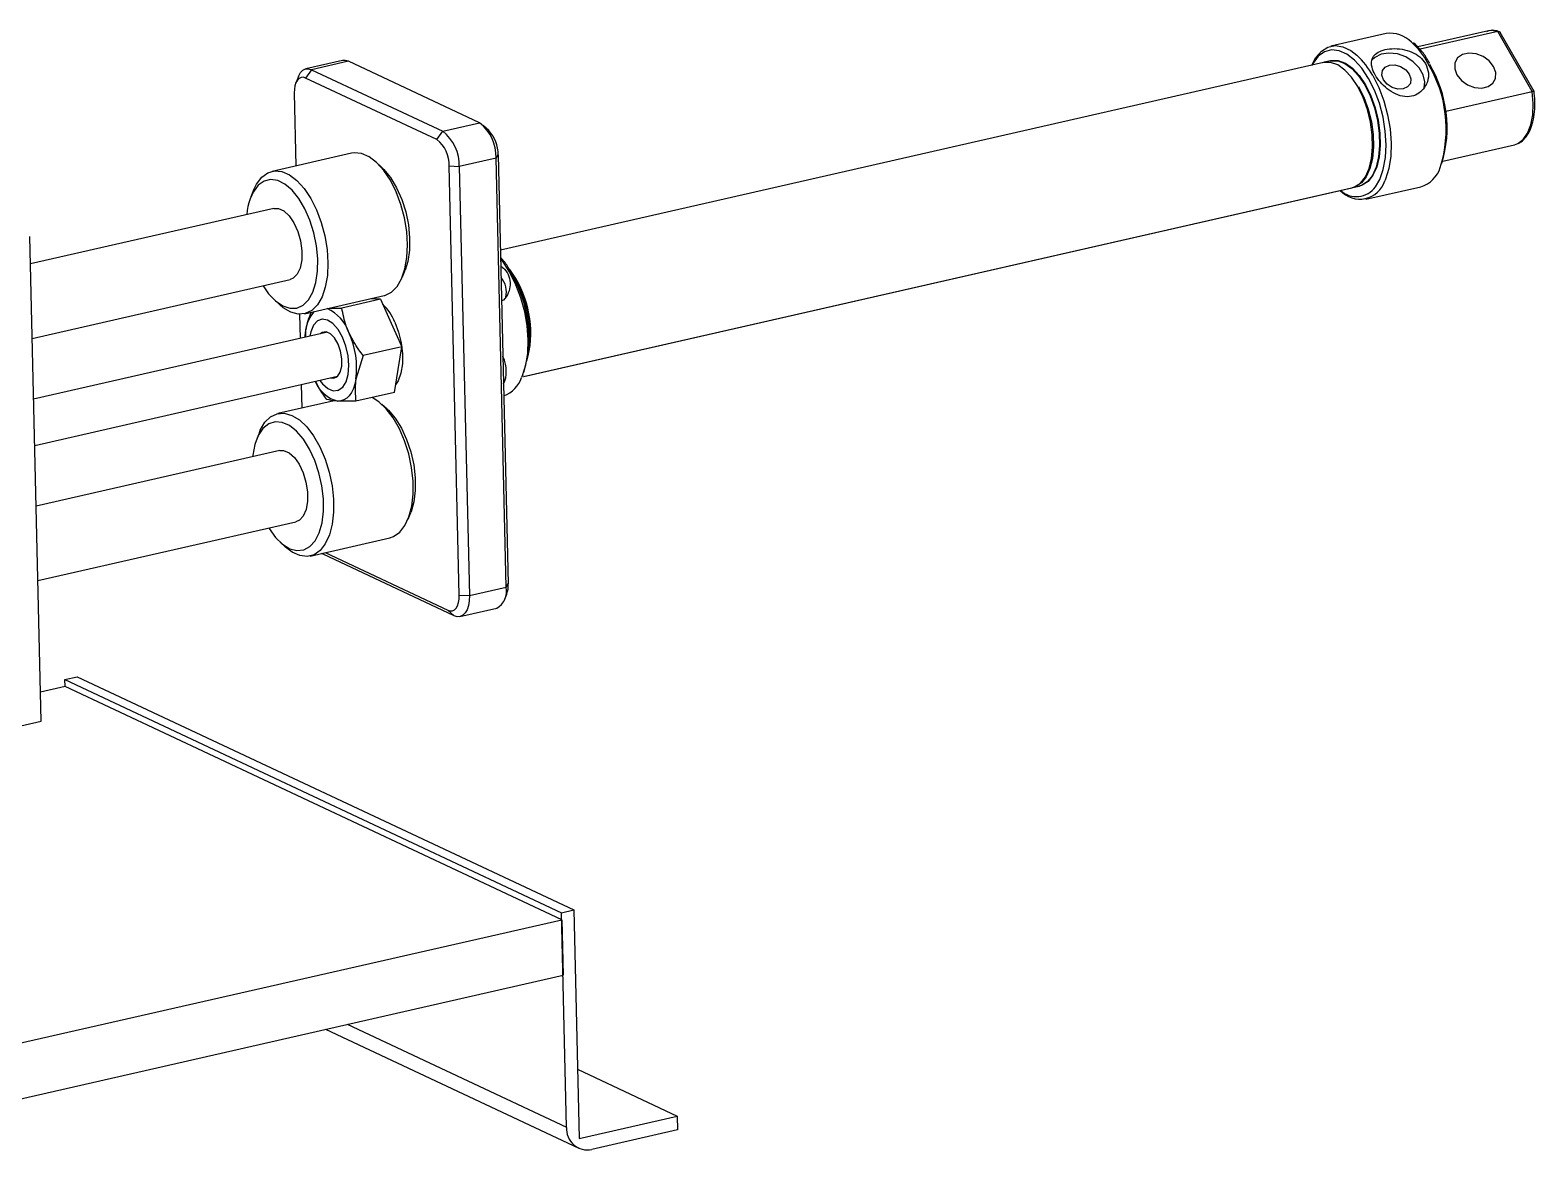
# Model space of a CAD drawing. Header units: millimetres. Extents: x 15 to 415, y 5 to 292.
# Drawn here: x 211.35 to 252.57, y 135.49 to 166.15 of the extents above; entities that cross this region are included whole.
import ezdxf

# ---------------------------------------------------------------- set-up
doc = ezdxf.new("R2010")
doc.units = ezdxf.units.MM
doc.layers.get('0').update_dxf_attribs({"lineweight": 5})

msp = doc.modelspace()

# ---------------------------------------------------------------- linework, layer by layer
at = {"color": 18, "linetype": 'Continuous', "lineweight": 25, "true_color": 0x000000}
for p, q in [((248.494, 166.056), (246.985, 165.712)), ((251.3, 166.131), (249.363, 165.689)), ((251.557, 166.113), (249.425, 165.627)), ((252.502, 164.468), (251.557, 166.113)), ((252.55, 164.471), (251.62, 166.09)), ((219.059, 165.067), (218.895, 164.839)), ((219.905, 165.318), (218.899, 165.088)), ((220.065, 165.296), (219.059, 165.067)), ((219.059, 165.067), (222.65, 163.38)), ((223.657, 163.609), (220.065, 165.296)), ((246.778, 165.265), (224.23, 160.128)), ((246.778, 165.265), (224.23, 160.128)), ((246.971, 165.308), (246.803, 165.27)), ((246.987, 165.312), (246.971, 165.308)), ((218.698, 164.883), (218.625, 164.701)), ((222.487, 163.152), (218.895, 164.839)), ((218.582, 164.424), (218.629, 162.433)), ((250.129, 163.927), (252.502, 164.468)), ((222.487, 163.152), (222.65, 163.38)), ((222.65, 163.38), (223.657, 163.609)), ((223.912, 163.401), (223.768, 163.533)), ((250.048, 162.564), (252.011, 163.011)), ((220.153, 162.78), (217.973, 162.283)), ((220.974, 162.402), (220.829, 162.534)), ((224.11, 162.647), (223.104, 162.417)), ((224.11, 162.647), (224.169, 162.736)), ((224.387, 150.895), (224.11, 162.647)), ((224.169, 162.736), (224.446, 150.984)), ((222.827, 162.43), (223.104, 162.417)), ((223.104, 150.678), (222.827, 162.43)), ((223.104, 162.417), (223.381, 150.666)), ((217.469, 161.769), (217.396, 161.587)), ((224.86, 156.661), (247.753, 161.876)), ((224.874, 156.664), (247.56, 161.833)), ((247.753, 161.876), (247.769, 161.88)), ((247.94, 161.519), (249.449, 161.863)), ((218.027, 161.27), (211.354, 159.75)), ((211.65, 147.231), (211.337, 160.499)), ((221.545, 159.394), (221.618, 159.576)), ((224.653, 159.35), (224.488, 159.598)), ((211.402, 157.709), (218.471, 159.32)), ((218.04, 158.761), (218.185, 158.629)), ((218.861, 158.383), (221.042, 158.88)), ((220.946, 158.779), (219.886, 158.538)), ((220.946, 158.779), (220.674, 158.796)), ((220.74, 158.811), (220.803, 158.788)), ((220.946, 158.779), (221.238, 158.13)), ((218.725, 158.37), (218.741, 157.708)), ((219.542, 158.538), (219.886, 158.538)), ((218.898, 157.744), (218.9, 157.938)), ((219.363, 158.239), (219.313, 158.228)), ((221.238, 158.13), (221.53, 157.48)), ((219.494, 157.88), (211.442, 156.045)), ((220.47, 157.239), (220.271, 156.591)), ((221.53, 157.48), (220.47, 157.239)), ((221.428, 156.854), (221.53, 157.48)), ((211.472, 154.78), (219.77, 156.671)), ((221.326, 156.229), (221.428, 156.854)), ((224.854, 156.677), (224.859, 156.691)), ((218.771, 156.443), (218.786, 155.799)), ((219.757, 156.278), (219.807, 156.289)), ((219.679, 156.002), (218.129, 155.649)), ((220.267, 155.987), (219.775, 155.989)), ((221.326, 156.229), (220.267, 155.987)), ((221.13, 155.768), (220.986, 155.9)), ((217.626, 155.135), (217.553, 154.953)), ((218.183, 154.636), (211.511, 153.116)), ((211.559, 151.075), (218.628, 152.686)), ((221.701, 152.76), (221.774, 152.942)), ((219.017, 151.749), (221.198, 152.246)), ((218.197, 152.127), (218.341, 151.994)), ((219.372, 151.798), (219.331, 151.82)), ((219.372, 151.798), (219.343, 151.823)), ((222.963, 150.112), (219.372, 151.798)), ((219.428, 151.842), (222.791, 150.263)), ((223.381, 150.666), (224.387, 150.895)), ((224.387, 150.895), (224.446, 150.984)), ((223.104, 150.678), (223.381, 150.666)), ((224.331, 150.525), (224.404, 150.707)), ((222.791, 150.263), (222.963, 150.112)), ((223.123, 150.09), (224.129, 150.319)), ((212.301, 148.368), (212.637, 148.444)), ((212.637, 148.444), (226.242, 142.056)), ((212.306, 148.178), (211.631, 148.025)), ((212.301, 148.368), (225.906, 141.98)), ((212.306, 148.178), (212.301, 148.368)), ((225.911, 141.79), (212.306, 148.178)), ((209.637, 146.772), (211.65, 147.231)), ((225.906, 141.98), (226.242, 142.056)), ((226.045, 136.104), (225.906, 141.98)), ((226.242, 142.056), (226.389, 135.801)), ((207.46, 137.587), (225.911, 141.79)), ((225.911, 141.79), (225.946, 140.274)), ((207.496, 136.07), (225.946, 140.274)), ((219.436, 138.791), (226.375, 135.532)), ((220.033, 138.926), (226.045, 136.104)), ((226.344, 137.693), (229.073, 136.412)), ((226.389, 135.801), (229.073, 136.412)), ((229.073, 136.412), (229.082, 136.033)), ((229.082, 136.033), (226.733, 135.498))]:
    msp.add_line(p, q, dxfattribs=at)
at = {"color": 18, "linetype": 'Continuous', "lineweight": 25, "true_color": 0x000000, "flags": 128}
for points in [[(251.557, 166.113), (251.377, 166.141), (251.3, 166.131)], [(220.065, 165.296), (219.981, 165.321), (219.905, 165.318)], [(246.457, 165.191), (246.568, 165.398), (246.722, 165.575), (246.901, 165.686), (247.1, 165.726), (247.31, 165.694), (247.526, 165.591), (247.695, 165.463)], [(248.017, 164.826), (247.832, 165.105), (247.631, 165.33), (247.421, 165.492), (247.209, 165.585), (247.003, 165.607), (246.811, 165.556), (246.639, 165.434), (246.494, 165.246), (246.465, 165.193)], [(249.538, 164.57), (249.556, 164.732), (249.513, 164.927), (249.403, 165.117), (249.239, 165.285), (249.033, 165.415), (248.805, 165.497), (248.574, 165.523), (248.361, 165.491), (248.186, 165.403), (248.112, 165.335)], [(250.436, 164.927), (250.558, 164.775), (250.726, 164.655), (250.92, 164.581), (251.116, 164.563), (251.291, 164.603), (251.423, 164.696), (251.497, 164.83), (251.504, 164.99), (251.442, 165.157), (251.32, 165.309), (251.152, 165.43), (250.959, 165.503), (250.763, 165.521), (250.588, 165.481), (250.456, 165.388), (250.381, 165.254), (250.375, 165.094), (250.436, 164.927)], [(218.698, 164.883), (218.705, 164.9), (218.756, 164.989), (218.82, 165.052), (218.893, 165.087), (218.974, 165.092), (219.059, 165.067)], [(247.718, 164.604), (247.548, 164.858), (247.363, 165.058), (247.17, 165.196), (246.977, 165.267), (246.792, 165.268), (246.756, 165.259)], [(246.971, 165.308), (246.984, 165.311), (247.17, 165.311), (247.363, 165.24), (247.556, 165.102), (247.741, 164.902), (247.91, 164.648)], [(246.987, 165.312), (247.001, 165.315), (247.186, 165.315), (247.379, 165.244), (247.572, 165.106), (247.757, 164.906), (247.927, 164.652)], [(246.987, 165.312), (247.001, 165.315), (247.186, 165.315), (247.379, 165.244), (247.572, 165.106), (247.757, 164.906), (247.927, 164.652)], [(248.426, 164.787), (248.381, 164.918), (248.396, 165.041), (248.47, 165.138), (248.59, 165.193), (248.739, 165.199), (248.894, 165.154), (249.032, 165.066), (249.13, 164.947), (249.175, 164.816), (249.16, 164.693), (249.086, 164.596), (248.966, 164.541), (248.816, 164.535), (248.662, 164.579), (248.524, 164.668), (248.426, 164.787)], [(218.895, 164.839), (218.832, 164.858), (218.772, 164.854), (218.716, 164.828), (218.669, 164.781), (218.63, 164.714), (218.602, 164.629), (218.586, 164.532), (218.582, 164.424)], [(247.56, 161.833), (247.634, 161.856), (247.793, 161.96), (247.927, 162.129), (248.03, 162.357), (248.097, 162.633), (248.127, 162.946), (248.117, 163.285), (248.069, 163.634), (247.983, 163.979), (247.865, 164.307), (247.718, 164.604)], [(247.742, 164.61), (247.889, 164.313), (248.008, 163.985), (248.093, 163.639), (248.142, 163.29), (248.151, 162.952), (248.122, 162.638), (248.054, 162.362), (247.951, 162.135), (247.818, 161.966), (247.658, 161.862), (247.562, 161.834)], [(247.91, 164.648), (248.057, 164.351), (248.176, 164.023), (248.261, 163.678), (248.309, 163.329), (248.319, 162.99), (248.289, 162.677), (248.222, 162.4), (248.119, 162.173), (247.985, 162.004), (247.826, 161.9), (247.753, 161.876)], [(247.927, 164.652), (248.074, 164.355), (248.192, 164.027), (248.278, 163.681), (248.326, 163.332), (248.336, 162.994), (248.306, 162.68), (248.239, 162.404), (248.136, 162.177), (248.002, 162.008), (247.843, 161.904), (247.769, 161.88)], [(247.927, 164.652), (248.074, 164.355), (248.192, 164.027), (248.278, 163.681), (248.326, 163.332), (248.336, 162.994), (248.306, 162.68), (248.239, 162.404), (248.136, 162.177), (248.002, 162.008), (247.843, 161.904), (247.769, 161.88)], [(248.204, 161.858), (248.324, 162.064), (248.419, 162.338), (248.477, 162.658), (248.495, 163.012), (248.473, 163.387), (248.411, 163.769), (248.312, 164.146), (248.179, 164.502), (248.017, 164.826)], [(248.132, 164.905), (248.297, 164.576), (248.434, 164.214), (248.537, 163.832), (248.604, 163.443), (248.632, 163.059), (248.621, 162.695), (248.569, 162.361), (248.48, 162.071), (248.461, 162.025)], [(252.011, 163.011), (252.102, 163.043), (252.249, 163.153), (252.37, 163.327), (252.459, 163.557), (252.512, 163.832), (252.527, 164.141), (252.502, 164.468)], [(221.042, 158.88), (221.066, 158.886), (221.243, 158.973), (221.398, 159.127), (221.523, 159.343), (221.615, 159.612), (221.67, 159.926), (221.686, 160.272), (221.663, 160.638), (221.602, 161.011), (221.504, 161.378), (221.374, 161.725), (221.215, 162.039), (221.034, 162.31), (220.837, 162.527), (220.632, 162.683), (220.425, 162.772), (220.225, 162.791), (220.153, 162.78)], [(217.469, 161.769), (217.55, 161.935), (217.69, 162.121)], [(217.727, 159.15), (217.881, 158.931), (218.072, 158.733), (218.269, 158.599), (218.466, 158.534), (218.654, 158.541), (218.826, 158.62), (218.973, 158.768), (219.092, 158.978), (219.175, 159.242), (219.221, 159.549), (219.227, 159.887), (219.193, 160.241), (219.12, 160.598), (219.012, 160.942), (218.872, 161.26), (218.707, 161.538), (218.523, 161.765), (218.328, 161.932), (218.13, 162.032), (217.936, 162.061), (217.756, 162.018), (217.595, 161.904), (217.595, 161.904)], [(217.69, 162.121), (217.857, 162.242), (218.044, 162.294), (218.244, 162.276), (218.451, 162.187), (218.657, 162.031), (218.853, 161.813), (219.034, 161.542), (219.193, 161.228), (219.324, 160.881), (219.421, 160.514), (219.483, 160.141), (219.506, 159.775), (219.49, 159.429), (219.434, 159.115), (219.343, 158.846), (219.217, 158.63), (219.063, 158.476), (218.885, 158.389), (218.691, 158.372), (218.486, 158.427), (218.279, 158.55), (218.185, 158.629)], [(220.974, 162.402), (221.039, 162.338), (221.223, 162.111), (221.388, 161.833), (221.528, 161.515), (221.636, 161.171), (221.709, 160.814), (221.743, 160.46), (221.737, 160.122), (221.691, 159.815), (221.618, 159.576)], [(218.027, 161.27), (218.15, 161.269), (218.298, 161.201), (218.442, 161.066), (218.573, 160.874), (218.679, 160.638), (218.753, 160.377), (218.79, 160.11), (218.787, 159.857), (218.744, 159.636), (218.664, 159.464), (218.554, 159.354), (218.471, 159.32)], [(224.236, 159.875), (224.294, 159.802), (224.482, 159.517)], [(224.482, 159.517), (224.647, 159.188), (224.784, 158.826), (224.887, 158.444), (224.954, 158.055), (224.982, 157.671), (224.97, 157.307), (224.919, 156.973), (224.83, 156.683), (224.811, 156.637)], [(218.879, 157.739), (218.882, 157.791), (218.9, 157.938)], [(219.282, 156.56), (219.355, 156.466), (219.501, 156.337), (219.649, 156.276), (219.788, 156.287), (219.909, 156.37), (220.002, 156.519), (220.06, 156.722), (220.08, 156.964), (220.059, 157.228), (219.999, 157.494), (219.904, 157.741), (219.783, 157.953), (219.643, 158.113), (219.495, 158.209), (219.35, 158.234), (219.218, 158.186), (219.111, 158.069), (219.034, 157.892), (219.007, 157.769)], [(221.339, 158.153), (221.442, 157.877), (221.513, 157.584), (221.548, 157.289), (221.545, 157.008), (221.504, 156.756), (221.427, 156.547), (221.361, 156.441)], [(219.576, 156.626), (219.667, 156.617), (219.767, 156.668), (219.841, 156.782), (219.882, 156.947), (219.886, 157.145), (219.851, 157.355), (219.783, 157.554), (219.687, 157.721), (219.575, 157.836), (219.458, 157.889), (219.35, 157.872), (219.3, 157.835)], [(220.271, 156.591), (220.242, 156.455), (220.202, 156.333), (220.151, 156.227), (220.091, 156.139), (220.022, 156.07), (219.945, 156.022), (219.863, 155.995), (219.775, 155.989)], [(221.198, 152.246), (221.304, 152.282), (221.472, 152.4), (221.614, 152.582), (221.725, 152.823), (221.801, 153.114), (221.839, 153.443), (221.837, 153.8), (221.797, 154.171), (221.719, 154.543), (221.606, 154.902), (221.462, 155.236), (221.293, 155.532), (221.104, 155.78), (220.902, 155.971), (220.714, 156.089)], [(217.626, 155.135), (217.653, 155.199), (217.78, 155.411), (217.936, 155.562), (218.115, 155.646), (218.31, 155.659), (218.515, 155.601), (218.722, 155.474), (218.923, 155.284), (219.112, 155.036), (219.282, 154.739), (219.425, 154.405), (219.538, 154.046), (219.617, 153.674), (219.657, 153.303), (219.658, 152.946), (219.62, 152.617), (219.544, 152.326), (219.434, 152.086), (219.292, 151.903), (219.124, 151.785), (218.936, 151.737), (218.735, 151.759), (218.528, 151.852), (218.341, 151.994)], [(221.13, 155.768), (221.161, 155.739), (221.348, 155.522), (221.517, 155.252), (221.661, 154.94), (221.776, 154.6), (221.855, 154.244), (221.896, 153.888), (221.897, 153.547), (221.859, 153.233), (221.782, 152.96), (221.774, 152.942)], [(217.883, 152.516), (217.892, 152.502), (218.071, 152.257), (218.263, 152.07), (218.461, 151.948), (218.657, 151.896), (218.843, 151.916), (219.01, 152.007), (219.153, 152.167), (219.266, 152.387), (219.343, 152.66), (219.381, 152.973), (219.38, 153.315), (219.339, 153.671), (219.26, 154.026), (219.145, 154.367), (219.001, 154.678), (218.832, 154.948), (218.645, 155.166), (218.449, 155.321), (218.251, 155.409), (218.059, 155.425), (217.882, 155.369), (217.726, 155.243), (217.597, 155.052), (217.502, 154.804), (217.444, 154.509), (217.439, 154.466)], [(218.183, 154.636), (218.291, 154.638), (218.439, 154.577), (218.585, 154.448), (218.717, 154.261), (218.826, 154.029), (218.904, 153.77), (218.945, 153.503), (218.946, 153.247), (218.906, 153.022), (218.83, 152.845), (218.722, 152.728), (218.628, 152.686)], [(222.791, 150.263), (222.854, 150.244), (222.915, 150.248), (222.97, 150.274), (223.018, 150.321), (223.057, 150.388), (223.084, 150.473), (223.101, 150.57), (223.104, 150.678)], [(223.381, 150.666), (223.376, 150.522), (223.354, 150.391), (223.317, 150.279), (223.266, 150.189), (223.202, 150.126), (223.128, 150.091), (223.048, 150.087), (222.963, 150.112)]]:
    msp.add_lwpolyline(points, dxfattribs=at)
at = {"color": 18, "linetype": 'Continuous', "lineweight": 25, "true_color": 0x000000}
for centre, radius, start, end in [((248.612, 165.259), 0.805, 44.3608, 98.385), ((247.772, 164.233), 2.128, 28.5199, 48.3126), ((246.246, 163.877), 2.148, 28.5829, 47.5608), ((246.638, 163.444), 3.504, 342.5331, 31.0033), ((246.765, 163.477), 3.402, 343.3682, 30.584), ((221.96, 162.467), 1.144, 357.5131, 52.9126), ((222.967, 162.696), 1.144, 357.5131, 52.9126), ((223.178, 162.735), 0.991, 0.0533, 42.2099), ((221.97, 162.468), 0.858, 357.5131, 52.9126), ((247.774, 162.242), 0.72, 222.051, 342.4616), ((249.215, 162.629), 0.801, 286.9835, 342.7926), ((218.679, 161.02), 1.399, 140.7982, 176.6972), ((247.682, 162.237), 0.645, 227.5229, 323.9967), ((221.975, 157.81), 3.062, 350.0852, 34.9303), ((223.774, 158.979), 0.62, 346.5876, 40.1525), ((221.597, 157.742), 3.411, 343.6599, 30.5496), ((222.132, 157.856), 2.93, 344.7011, 30.6387), ((219.736, 157.861), 0.84, 135.9344, 174.6996), ((219.048, 157.528), 1.087, 18.107, 66.461), ((219.944, 157.574), 1.51, 22.5158, 45.3593), ((217.947, 156.896), 2.344, 352.5111, 24.4421), ((220.013, 156.888), 0.93, 202.6251, 255.1711), ((224.048, 156.897), 0.806, 290.0345, 341.1587), ((223.862, 150.784), 0.536, 299.8694, 11.9001), ((223.739, 150.95), 0.708, 339.9016, 2.7727), ((226.617, 136.06), 0.574, 175.653, 281.7275)]:
    msp.add_arc(centre, radius, start, end, dxfattribs=at)
msp.add_ellipse((221.548, 157.712), major_axis=(2.784, -1.218), ratio=0.47745, start_param=6.259756, end_param=6.744466, dxfattribs=at)
for points, knots in [([(251.605, 166.107), (251.571, 166.118), (251.475, 166.146), (251.349, 166.152), (251.27, 166.117), (251.247, 166.107)], [0, 0, 0, 0, 0.283904, 0.793035, 1, 1, 1, 1]), ([(249.697, 165.239), (249.668, 165.288), (249.581, 165.432), (249.431, 165.633), (249.304, 165.751), (249.244, 165.807)], [0, 0, 0, 0, 0.217231, 0.631849, 1, 1, 1, 1]), ([(251.557, 166.113), (251.566, 166.114), (251.583, 166.116), (251.604, 166.107), (251.617, 166.098), (251.619, 166.09), (251.619, 166.09)], [0, 0, 0, 0, 0.32655, 0.652766, 0.987751, 1, 1, 1, 1]), ([(249.575, 165.234), (249.527, 165.299), (249.432, 165.429), (249.201, 165.561), (248.935, 165.637), (248.654, 165.651), (248.409, 165.611), (248.228, 165.527), (248.117, 165.405), (248.082, 165.24), (248.13, 165.038), (248.251, 164.824), (248.424, 164.624), (248.637, 164.454), (248.88, 164.34), (249.131, 164.314), (249.354, 164.384), (249.529, 164.531), (249.64, 164.737), (249.677, 164.989), (249.609, 165.15), (249.575, 165.234)], [0, 0, 0, 0, 0.051137, 0.102198, 0.155285, 0.210443, 0.263244, 0.312785, 0.363312, 0.417356, 0.472252, 0.524135, 0.573964, 0.625298, 0.679708, 0.734365, 0.7854, 0.834803, 0.886873, 0.941881, 1, 1, 1, 1]), ([(252.097, 163.047), (252.119, 163.054), (252.196, 163.08), (252.306, 163.186), (252.422, 163.355), (252.508, 163.576), (252.561, 163.838), (252.578, 164.125), (252.566, 164.352), (252.55, 164.476), (252.546, 164.503)], [0, 0, 0, 0, 0.055405, 0.199122, 0.347087, 0.500787, 0.657004, 0.813014, 0.960227, 1, 1, 1, 1]), ([(252.55, 164.471), (252.55, 164.471), (252.551, 164.473), (252.544, 164.474), (252.528, 164.473), (252.511, 164.47), (252.502, 164.468)], [0, 0, 0, 0, 0.012245, 0.347226, 0.673446, 1, 1, 1, 1]), ([(224.538, 159.507), (224.508, 159.556), (224.421, 159.699), (224.32, 159.844), (224.244, 159.917), (224.235, 159.926)], [0, 0, 0, 0, 0.316369, 0.920205, 1, 1, 1, 1]), ([(224.241, 159.686), (224.275, 159.661), (224.379, 159.586), (224.473, 159.406), (224.512, 159.175), (224.456, 158.95), (224.366, 158.787), (224.28, 158.737), (224.263, 158.727)], [0, 0, 0, 0, 0.103705, 0.3144, 0.516759, 0.725228, 0.946185, 1, 1, 1, 1]), ([(218.9, 157.938), (218.902, 157.953), (218.929, 158.112), (218.991, 158.277), (219.048, 158.426)], [0, 0, 0, 0, 0.093272, 1, 1, 1, 1]), ([(220.081, 157.866), (220.056, 157.925), (219.962, 158.147), (219.918, 158.373), (219.886, 158.538)], [0, 0, 0, 0, 0.268635, 1, 1, 1, 1]), ([(220.47, 157.239), (220.431, 157.29), (220.279, 157.489), (220.165, 157.705), (220.081, 157.866)], [0, 0, 0, 0, 0.257554, 1, 1, 1, 1]), ([(219.479, 156.035), (219.44, 156.086), (219.318, 156.244), (219.227, 156.416), (219.165, 156.533)], [0, 0, 0, 0, 0.323612, 1, 1, 1, 1]), ([(220.271, 156.591), (220.269, 156.576), (220.236, 156.365), (220.252, 156.169), (220.267, 155.987)], [0, 0, 0, 0, 0.070217, 1, 1, 1, 1]), ([(219.775, 155.989), (219.766, 155.99), (219.635, 155.998), (219.554, 156.017), (219.479, 156.035)], [0, 0, 0, 0, 0.070214, 1, 1, 1, 1])]:
    msp.add_open_spline(points, degree=3, knots=knots, dxfattribs=at)

doc.saveas('drawing.dxf')
